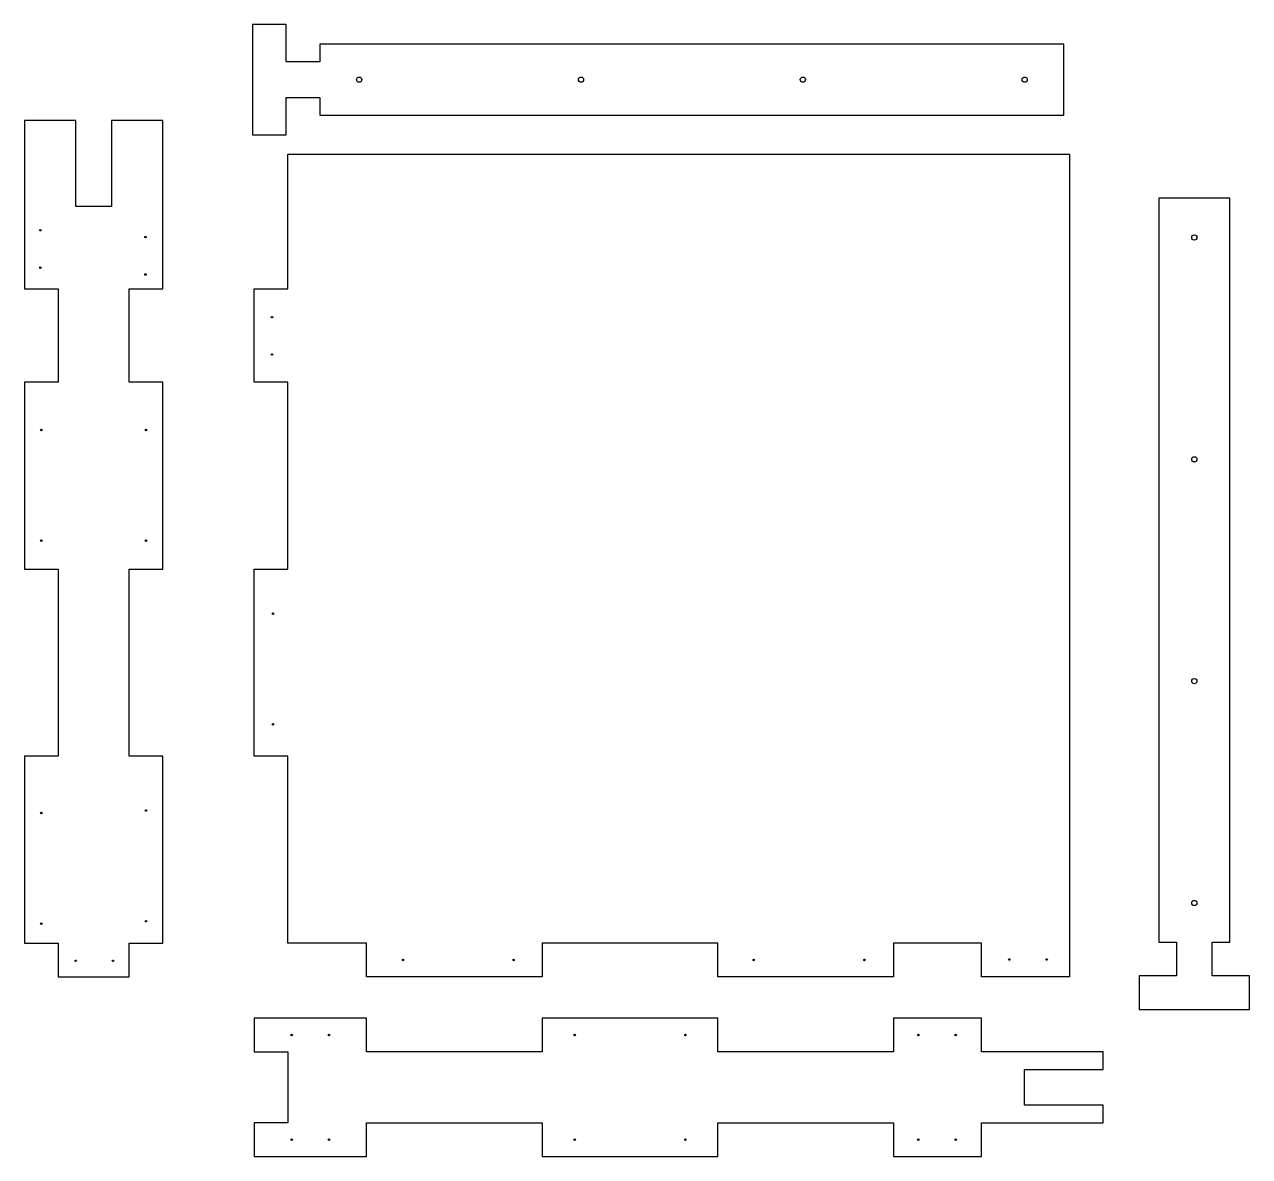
# Model space of a CAD drawing. Header units: millimetres. Extents: x 1924 to 2252, y 853 to 1156.
import ezdxf

# ---------------------------------------------------------------- set-up
doc = ezdxf.new("R2010")
doc.units = ezdxf.units.MM

# ---------------------------------------------------------------- blocks, each defined once
blk = doc.blocks.new('*U3')
blk.add_circle((0, 0), 0.7)
blk = doc.blocks.new('*U4')
at = {"color": 0, "linetype": 'ByBlock', "lineweight": -2, "transparency": 16777216, "rotation": 90.00000000000044}
for p in [(2301.48, 1508.93), (2301.48, 1449.6), (2301.48, 1390.27), (2301.48, 1330.93)]:
    blk.add_blockref('*U3', p, dxfattribs=at)
blk = doc.blocks.new('*U22')
blk.add_circle((0, 0), 0.7)
blk = doc.blocks.new('*U24')
at = {"color": 0, "linetype": 'ByBlock', "lineweight": -2, "transparency": 16777216, "rotation": 90.00000000000044}
for p in [(2301.48, 1508.93), (2301.48, 1449.6), (2301.48, 1390.27), (2301.48, 1330.93)]:
    blk.add_blockref('*U22', p, dxfattribs=at)

msp = doc.modelspace()

# ---------------------------------------------------------------- linework, layer by layer
msp.add_line((2015.33, 862.01), (2015.33, 862.01))
for points in [[(2201.88, 1131.55), (2201.88, 1150.55), (2002.88, 1150.55), (2002.88, 1145.8), (1993.88, 1145.8), (1993.88, 1155.8), (1984.88, 1155.8), (1984.88, 1126.3), (1993.88, 1126.3), (1993.88, 1136.3), (2002.88, 1136.3), (2002.88, 1131.55)], [(1951.87, 1010.09), (1960.87, 1010.09), (1960.87, 1060.09), (1951.87, 1060.09), (1951.87, 1085.09), (1960.87, 1085.09), (1960.87, 1130.09), (1947.12, 1130.09), (1947.12, 1107.09), (1937.62, 1107.09), (1937.62, 1130.09), (1923.87, 1130.09), (1923.87, 1085.09), (1932.87, 1085.09), (1932.87, 1060.09), (1923.87, 1060.09), (1923.87, 1010.09), (1932.87, 1010.09), (1932.87, 960.09), (1923.87, 960.09), (1923.87, 910.09), (1932.87, 910.09), (1932.87, 901.09), (1951.87, 901.09), (1951.87, 910.09), (1960.87, 910.09), (1960.87, 960.09), (1951.87, 960.09)], [(2156.33, 910.09), (2156.33, 901.09), (2109.33, 901.09), (2109.33, 910.09), (2062.33, 910.09), (2062.33, 901.09), (2015.33, 901.09), (2015.33, 910.09), (1994.33, 910.09), (1994.33, 960.09), (1985.33, 960.09), (1985.33, 1010.09), (1994.33, 1010.09), (1994.33, 1060.09), (1985.33, 1060.09), (1985.33, 1085.09), (1994.33, 1085.09), (1994.33, 1121.09), (2203.33, 1121.09), (2203.33, 901.09), (2179.83, 901.09), (2179.83, 910.09)], [(2246.26, 1109.34), (2227.26, 1109.34), (2227.26, 910.34), (2232.01, 910.34), (2232.01, 901.34), (2222.01, 901.34), (2222.01, 892.34), (2251.51, 892.34), (2251.51, 901.34), (2241.51, 901.34), (2241.51, 910.34), (2246.26, 910.34)], [(2179.83, 853.01), (2179.83, 862.01), (2212.33, 862.01), (2212.33, 866.76), (2191.33, 866.76), (2191.33, 876.26), (2212.33, 876.26), (2212.33, 881.01), (2179.83, 881.01), (2179.83, 890.01), (2156.33, 890.01), (2156.33, 881.01), (2109.33, 881.01), (2109.33, 890.01), (2062.33, 890.01), (2062.33, 881.01), (2015.33, 881.01), (2015.33, 890.01), (1985.33, 890.01), (1985.33, 881.01), (1994.33, 881.01), (1994.33, 862.01), (1985.33, 862.01), (1985.33, 853.01), (2015.33, 853.01), (2015.33, 862.01), (2062.33, 862.01), (2062.33, 853.01), (2109.33, 853.01), (2109.33, 862.01), (2156.33, 862.01), (2156.33, 853.01)]]:
    msp.add_lwpolyline(points, close=True)
for centre in [(1928.08, 1100.77), (1956.23, 1098.93), (1928.08, 1090.77), (1956.23, 1088.93), (1990.07, 1077.52), (1990.07, 1067.52), (1928.37, 1047.36), (1956.37, 1047.36), (1928.37, 1017.75), (1956.37, 1017.75), (1990.33, 998.22), (1990.33, 968.62), (1928.37, 944.9), (1956.37, 945.56), (1928.37, 915.29), (1956.37, 915.95), (1937.54, 905.36), (1947.54, 905.36), (2025.07, 905.58), (2054.67, 905.58), (2118.92, 905.59), (2148.52, 905.59), (2187.25, 905.71), (2197.25, 905.71), (1995.33, 885.51), (2005.33, 885.51), (2071.03, 885.51), (2100.64, 885.51), (2162.92, 885.51), (2172.92, 885.51), (1995.33, 857.51), (2005.33, 857.51), (2071.03, 857.51), (2100.64, 857.51), (2162.92, 857.51), (2172.92, 857.51)]:
    msp.add_circle(centre, 0.2)

# ---------------------------------------------------------------- block references
at = {"rotation": 270}
msp.add_blockref('*U24', (682.45, 3442.54), dxfattribs=at)
msp.add_blockref('*U4', (-64.73, -410.1))

doc.saveas('drawing.dxf')
